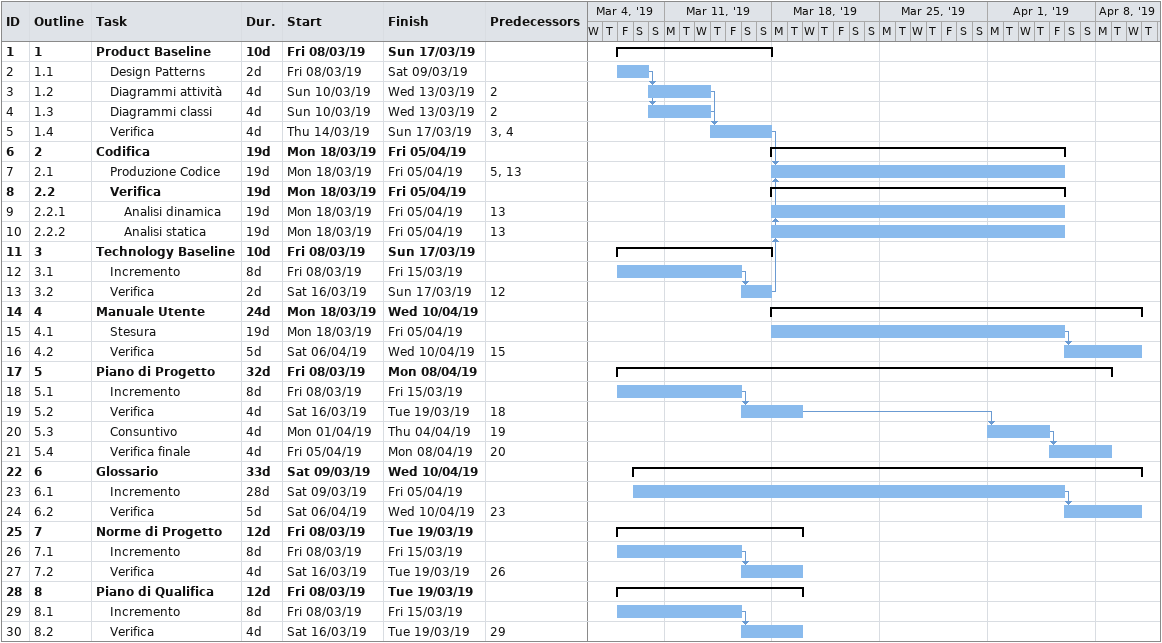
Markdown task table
| ID | WBS | Task | Duration | Start | Finish | Predecessors |
|---|---|---|---|---|---|---|
| 1 | 1 | **Product Baseline** | 10d | 2019-03-08 | 2019-03-17 |  |
| 2 | 1.1 | Design Patterns | 2d | 2019-03-08 | 2019-03-09 |  |
| 3 | 1.2 | Diagrammi attività | 4d | 2019-03-10 | 2019-03-13 | 2 |
| 4 | 1.3 | Diagrammi classi | 4d | 2019-03-10 | 2019-03-13 | 2 |
| 5 | 1.4 | Verifica | 4d | 2019-03-14 | 2019-03-17 | 3, 4 |
| 6 | 2 | **Codifica** | 19d | 2019-03-18 | 2019-04-05 |  |
| 7 | 2.1 | Produzione Codice | 19d | 2019-03-18 | 2019-04-05 | 5, 13 |
| 8 | 2.2 | **Verifica** | 19d | 2019-03-18 | 2019-04-05 |  |
| 9 | 2.2.1 | Analisi dinamica | 19d | 2019-03-18 | 2019-04-05 | 13 |
| 10 | 2.2.2 | Analisi statica | 19d | 2019-03-18 | 2019-04-05 | 13 |
| 11 | 3 | **Technology Baseline** | 10d | 2019-03-08 | 2019-03-17 |  |
| 12 | 3.1 | Incremento | 8d | 2019-03-08 | 2019-03-15 |  |
| 13 | 3.2 | Verifica | 2d | 2019-03-16 | 2019-03-17 | 12 |
| 14 | 4 | **Manuale Utente** | 24d | 2019-03-18 | 2019-04-10 |  |
| 15 | 4.1 | Stesura | 19d | 2019-03-18 | 2019-04-05 |  |
| 16 | 4.2 | Verifica | 5d | 2019-04-06 | 2019-04-10 | 15 |
| 17 | 5 | **Piano di Progetto** | 32d | 2019-03-08 | 2019-04-08 |  |
| 18 | 5.1 | Incremento | 8d | 2019-03-08 | 2019-03-15 |  |
| 19 | 5.2 | Verifica | 4d | 2019-03-16 | 2019-03-19 | 18 |
| 20 | 5.3 | Consuntivo | 4d | 2019-04-01 | 2019-04-04 | 19 |
| 21 | 5.4 | Verifica finale | 4d | 2019-04-05 | 2019-04-08 | 20 |
| 22 | 6 | **Glossario** | 33d | 2019-03-09 | 2019-04-10 |  |
| 23 | 6.1 | Incremento | 28d | 2019-03-09 | 2019-04-05 |  |
| 24 | 6.2 | Verifica | 5d | 2019-04-06 | 2019-04-10 | 23 |
| 25 | 7 | **Norme di Progetto** | 12d | 2019-03-08 | 2019-03-19 |  |
| 26 | 7.1 | Incremento | 8d | 2019-03-08 | 2019-03-15 |  |
| 27 | 7.2 | Verifica | 4d | 2019-03-16 | 2019-03-19 | 26 |
| 28 | 8 | **Piano di Qualifica** | 12d | 2019-03-08 | 2019-03-19 |  |
| 29 | 8.1 | Incremento | 8d | 2019-03-08 | 2019-03-15 |  |
| 30 | 8.2 | Verifica | 4d | 2019-03-16 | 2019-03-19 | 29 |
